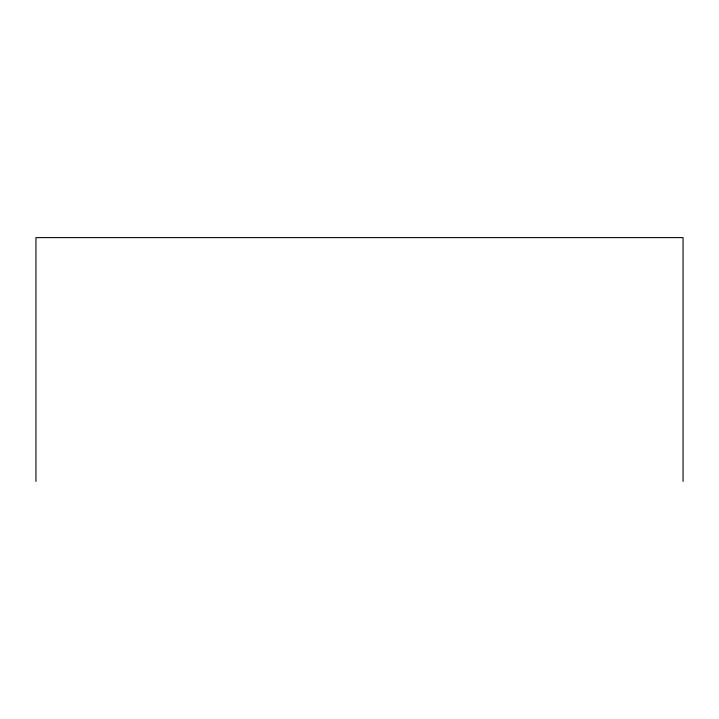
<?xml version="1.0" encoding="UTF-8"?>
<svg xmlns="http://www.w3.org/2000/svg" width="719" height="719" viewBox="0 0 719 719"><rect width="100%" height="100%" fill="white"/><g stroke="black" fill="none" stroke-linecap="round" stroke-linejoin="round"><path stroke-width="1.08" d="M683.05 481.397L683.05 237.603L35.95 237.603L35.95 481.397"/></g></svg>
